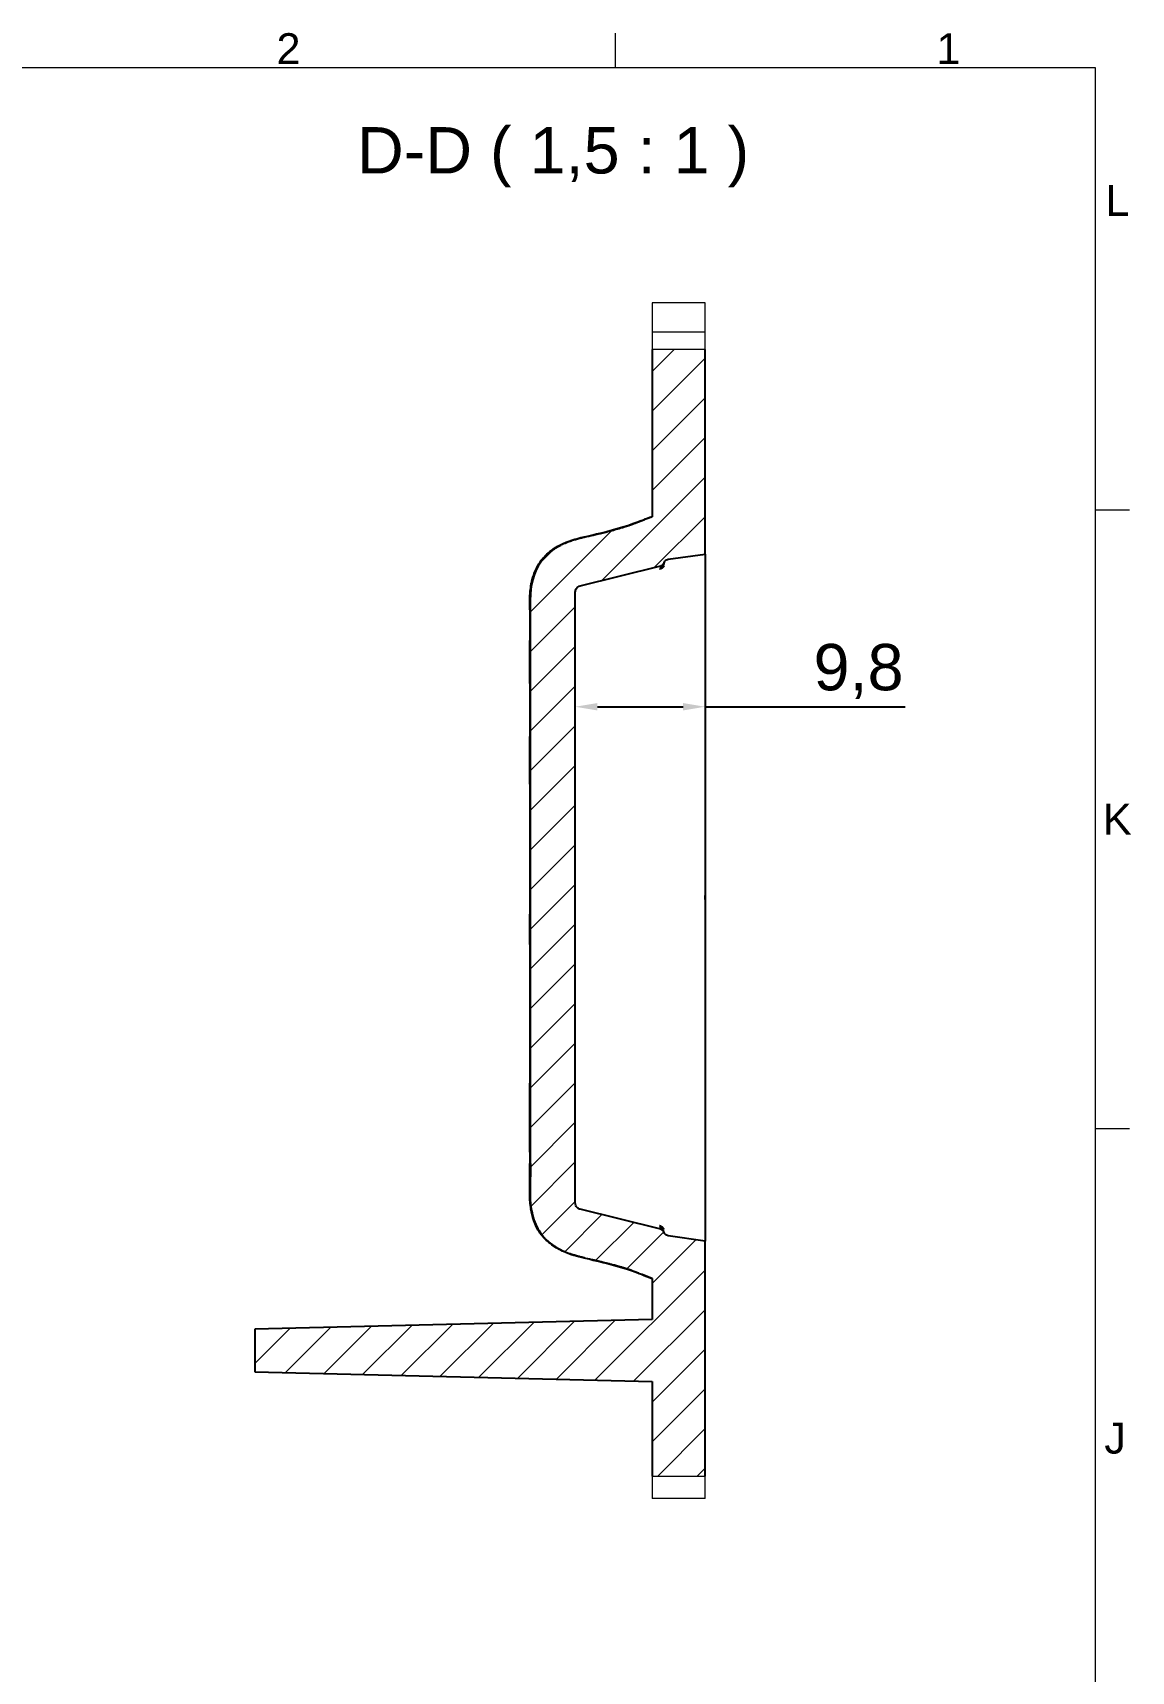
# Model space of a CAD drawing. Header units: millimetres. Extents: x 0 to 1486, y 0 to 1051.
# Drawn here: x 1310.9 to 1466.4, y 799.2 to 1031.2 of the extents above; entities that cross this region are included whole.
import ezdxf

# ---------------------------------------------------------------- set-up
doc = ezdxf.new("R2010")
doc.units = ezdxf.units.MM
doc.header["$LTSCALE"] = 1.25
for name, color, linetype, lineweight, true_color in [('Bemaßungen(DIN)', 7, 'Continuous', 5, 0x262659), ('Bruchlinien(DIN)', 7, 'Continuous', 9, 0x262659), ('Schraffur', 7, 'Continuous', 9, 0x1e1e47), ('Sichtbare Kanten(DIN)', 7, 'Continuous', 25, 0x262659), ('Skizziergeometrie(DIN)', 7, 'Continuous', 9, 0x262659), ('Symbole(DIN)', 7, 'Continuous', 15, 0x262659)]:
    doc.layers.add(name, color=color, linetype=linetype, lineweight=lineweight, true_color=true_color)
doc.styles.add('Aktuell-DIN', font='arial.ttf')
doc.styles.add('Aktuell-DINGroßer Text', font='arial.ttf')
doc.dimstyles.new('STANDARD-DIN', dxfattribs={"dimscale": 1.25, "dimtxt": 5.25, "dimasz": 2.5, "dimexe": 3.175, "dimexo": 0, "dimgap": 0.8, "dimtad": 1, "dimrnd": 1e-08, "dimtxsty": 'Aktuell-DINGroßer Text', "dimcen": 0.09, "dimdle": 10, "dimclrd": 256, "dimclre": 256, "dimclrt": 256, "dimazin": 2, "dimtfac": 0.666667, "dimtmove": 0, "dimatfit": 3, "dimfxl": 1, "dimtolj": 1, "dimlwd": 25, "dimlwe": 25, "dimarcsym": 0})

# ---------------------------------------------------------------- blocks, each defined once
blk = doc.blocks.new('Ränder Standardrahmen')
at = {"layer": 'Skizziergeometrie(DIN)'}
for p, q in [((1114.69, 821), (1114.69, 824.9)), ((1169, 770.92), (1172.9, 770.92)), ((1169, 700.83), (1172.9, 700.83))]:
    blk.add_line(p, q, dxfattribs=at)
at = {"layer": 'Skizziergeometrie(DIN)', "flags": 128}
blk.add_lwpolyline([(20, 20), (20, 821), (1169, 821), (1169, 20), (20, 20)], dxfattribs=at)
at = {"layer": 'Symbole(DIN)', "color": 179, "true_color": 0x262659, "char_height": 3.5, "attachment_point": 7, "style": 'Aktuell-DIN'}
for s, insert in [('2', (1076.32, 821.4)), ('1', (1151.04, 821.4)), ('L', (1170.17, 804.21)), ('K', (1169.89, 734.13)), ('J', (1170.06, 663.98))]:
    blk.add_mtext(s, dxfattribs=dict(at, insert=insert))
blk = doc.blocks.new('*D131')
at = {"layer": 'Bemaßungen(DIN)', "color": 250, "linetype": 'Continuous', "lineweight": 25, "true_color": 0x3f3f3f, "transparency": 16777216}
for p, q in [((1390.81, 935.77), (1402.94, 935.77)), ((1406.06, 935.77), (1434.37, 935.77))]:
    blk.add_line(p, q, dxfattribs=at)
at = {"layer": 'Bemaßungen(DIN)', "color": 250, "linetype": 'Continuous', "true_color": 0x3f3f3f, "transparency": 16777216}
for points in [[(1390.81, 936.29), (1390.81, 935.25), (1387.69, 935.77)], [(1402.94, 936.29), (1402.94, 935.25), (1406.06, 935.77)]]:
    blk.add_solid(points, dxfattribs=at)
at = {"layer": 'Defpoints', "color": 0, "linetype": 'Continuous', "transparency": 16777216}
for p in [(1387.69, 935.77), (1387.69, 929.48), (1406.06, 929.48)]:
    blk.add_point(p, dxfattribs=at)
at = {"layer": 'Bemaßungen(DIN)', "color": 179, "linetype": 'Continuous', "lineweight": 25, "true_color": 0x262659, "transparency": 16777216, "insert": (1421.41, 944.66), "char_height": 6.562, "attachment_point": 1, "style": 'Aktuell-DINGroßer Text'}
blk.add_mtext('\\A1;9,8', dxfattribs=at)

msp = doc.modelspace()

# ---------------------------------------------------------------- hatches: boundary and pattern name
at = {"layer": 'Schraffur'}
h = msp.add_hatch(dxfattribs=at)
h.set_pattern_fill('ANSI31', color=256, scale=31.75, style=0)
h.set_pattern_definition([(45, (0, 0), (-2.80633, 2.80633), [])])
edge = h.paths.add_edge_path()
edge.add_line((1387.6874, 865.5286), (1387.6874, 951.988))
edge.add_spline(control_points=[(1387.6874, 951.988), (1387.6874, 952.0751), (1387.6998, 952.1625), (1387.7479, 952.3306), (1387.7837, 952.4109), (1387.8994, 952.596), (1387.9862, 952.6832), (1388.1845, 952.8264), (1388.2983, 952.8732), (1388.4013, 952.8985)], knot_values=[-0.04975463, -0.04975463, -0.04975463, -0.04975463, -0.04045264, -0.04045264, -0.03108649, -0.03108649, -0.0169662, -0.0169662, 0, 0, 0, 0], degree=3, periodic=0)
edge.add_line((1388.4013, 952.8985), (1399.6308, 955.6567))
edge.add_spline(control_points=[(1399.6308, 955.6567), (1399.7133, 955.6769), (1399.793, 955.7084), (1399.9415, 955.7921), (1400.0097, 955.8438), (1400.1625, 955.9967), (1400.2281, 956.1009), (1400.2712, 956.2033)], knot_values=[-0.04105805, -0.04105805, -0.04105805, -0.04105805, -0.02940185, -0.02940185, -0.01779017, -0.01779017, 0, 0, 0, 0], degree=3, periodic=0)
edge.add_spline(control_points=[(1400.2712, 956.2033), (1400.2969, 956.2643), (1400.3306, 956.3217), (1400.4347, 956.4551), (1400.5101, 956.5173), (1400.676, 956.6129), (1400.7692, 956.6425), (1400.8581, 956.655)], knot_values=[-0.03502854, -0.03502854, -0.03502854, -0.03502854, -0.02698494, -0.02698494, -0.01435568, -0.01435568, 0, 0, 0, 0], degree=3, periodic=0)
edge.add_line((1400.8581, 956.655), (1406.0624, 957.3864))
edge.add_line((1406.0624, 957.3864), (1406.0624, 986.3573))
edge.add_line((1406.0624, 986.3573), (1398.5624, 986.3573))
edge.add_line((1398.5624, 986.3573), (1398.5624, 962.6781))
edge.add_spline(control_points=[(1398.5624, 962.6781), (1397.506, 962.2968), (1396.4305, 961.803), (1392.3973, 960.5464), (1390.1647, 960.0715), (1387.7423, 959.497), (1386.6562, 959.1904), (1384.7856, 958.2094), (1384.0394, 957.6712), (1383.0377, 956.609), (1382.3896, 955.8258), (1381.1325, 952.4898), (1381.333, 951.1814), (1381.3249, 946.6291), (1381.3054, 945.9054), (1381.3219, 938.3842), (1381.3154, 932.8906), (1381.3179, 923.9933), (1381.3167, 920.9043), (1381.3149, 906.0358), (1381.3176, 895.4244), (1381.3184, 883.02), (1381.3132, 882.0102), (1381.3154, 880.1046), (1381.2859, 875.3031), (1381.3272, 871.0484), (1381.3446, 869.7501), (1381.2847, 867.0818), (1381.2462, 865.7986), (1381.6666, 863.5469), (1381.9541, 862.6599), (1382.6767, 861.3574), (1383.2009, 860.5609), (1385.4527, 858.7859), (1386.8096, 858.3164), (1389.5711, 857.5497), (1392.5086, 856.9715), (1396.6483, 855.6391), (1397.6032, 855.1878), (1398.5624, 854.8374)], knot_values=[-79.5245975, -79.5245975, -79.5245975, -79.5245975, -70.21009499, -70.21009499, -59.00784264, -59.00784264, -48.47553095, -48.47553095, -40.59892042, -40.59892042, -35.74477071, -35.74477071, -27.92047287, -27.92047287, -25.43852532, -25.43852532, -18.71381413, -18.71381413, -14.54732665, -14.54732665, -4.16160113, -4.16160113, -2.40676893, -2.40676893, -1.6870123, -1.6870123, -1.37109548, -1.37109548, -1.03739098, -1.03739098, -0.81654153, -0.81654153, -0.67656029, -0.67656029, -0.50123916, -0.50123916, -0.22304925, -0.22304925, -0.05339654, -0.05339654, -0.05339654, -0.05339654], degree=3, periodic=0)
edge.add_line((1398.5624, 854.8374), (1398.5624, 849.008))
edge.add_line((1398.5624, 849.008), (1342.3124, 847.6333))
edge.add_line((1342.3124, 847.6333), (1342.3124, 841.6333))
edge.add_line((1342.3124, 841.6333), (1398.5624, 840.2586))
edge.add_line((1398.5624, 840.2586), (1398.5624, 826.8593))
edge.add_line((1398.5624, 826.8593), (1406.0624, 826.8593))
edge.add_line((1406.0624, 826.8593), (1406.0624, 860.1302))
edge.add_line((1406.0624, 860.1302), (1400.8581, 860.8616))
edge.add_spline(control_points=[(1400.8581, 860.8616), (1400.7762, 860.8731), (1400.6959, 860.8985), (1400.5481, 860.9736), (1400.4808, 861.0236), (1400.3544, 861.1541), (1400.3047, 861.2337), (1400.2712, 861.3133)], knot_values=[-0.04710107, -0.04710107, -0.04710107, -0.04710107, -0.03707219, -0.03707219, -0.02698495, -0.02698495, -0.01488365, -0.01488365, -0.01488365, -0.01488365], degree=3, periodic=0)
edge.add_spline(control_points=[(1400.2712, 861.3133), (1400.2382, 861.3916), (1400.1946, 861.4654), (1400.0886, 861.5989), (1400.0269, 861.6581), (1399.8519, 861.7851), (1399.7388, 861.8334), (1399.6308, 861.86)], knot_values=[-0.04105801, -0.04105801, -0.04105801, -0.04105801, -0.02940182, -0.02940182, -0.01779015, -0.01779015, 0, 0, 0, 0], degree=3, periodic=0)
edge.add_line((1399.6308, 861.86), (1388.4013, 864.6182))
edge.add_spline(control_points=[(1388.4013, 864.6182), (1388.3167, 864.639), (1388.2348, 864.6718), (1388.083, 864.7586), (1388.0136, 864.8126), (1387.8614, 864.969), (1387.7975, 865.0741), (1387.7057, 865.3009), (1387.6874, 865.4226), (1387.6874, 865.5286)], knot_values=[-0.04975464, -0.04975464, -0.04975464, -0.04975464, -0.04045265, -0.04045265, -0.0310865, -0.0310865, -0.0169662, -0.0169662, 0, 0, 0, 0], degree=3, periodic=0)

# ---------------------------------------------------------------- linework, layer by layer
at = {"layer": 'Bruchlinien(DIN)'}
for p, q in [((1398.5624, 992.9516), (1398.5624, 988.8053)), ((1406.0624, 992.9516), (1398.5624, 992.9516)), ((1406.0624, 988.8053), (1406.0624, 992.9516)), ((1398.5624, 988.8053), (1398.5624, 986.3573)), ((1406.0624, 988.8053), (1398.5624, 988.8053)), ((1406.0624, 986.3573), (1406.0624, 988.8053)), ((1406.0624, 986.3573), (1398.5624, 986.3573)), ((1398.5624, 826.8593), (1406.0624, 826.8593)), ((1398.5624, 826.8593), (1398.5624, 823.6926)), ((1406.0624, 823.6926), (1406.0624, 826.8593)), ((1406.0624, 823.6926), (1398.5624, 823.6926))]:
    msp.add_line(p, q, dxfattribs=at)
for points, knots in [([(1390.5371, 960.1661), (1390.7952, 960.2279), (1391.0705, 960.2942), (1391.4386, 960.3836), (1391.5107, 960.4011), (1391.5815, 960.4184)], [-0.3225246571, -0.3225246571, -0.3225246571, -0.3225246571, -0.3070071968, -0.3070071968, -0.3031320975, -0.3031320975, -0.3031320975, -0.3031320975]), ([(1381.6273, 953.8228), (1381.7285, 954.2465), (1381.8632, 954.6643), (1382.103, 955.2118), (1382.1661, 955.3432), (1382.2309, 955.4677)], [-0.2733682521, -0.2733682521, -0.2733682521, -0.2733682521, -0.2326891891, -0.2326891891, -0.2188770535, -0.2188770535, -0.2188770535, -0.2188770535])]:
    msp.add_open_spline(points, degree=3, knots=knots, dxfattribs=at)
for points in [[(1381.2335, 931.5515), (1381.2366, 932.183), (1381.2597, 932.8599), (1381.2865, 933.7163)], [(1381.2925, 923.6578), (1381.2694, 924.0671), (1381.2467, 924.432), (1381.2443, 924.7911)], [(1381.2421, 906.3858), (1381.2441, 906.7324), (1381.2619, 907.1164), (1381.2866, 907.5952)], [(1381.2882, 900.9643), (1381.264, 901.4158), (1381.2443, 901.7761), (1381.2415, 902.1057)], [(1381.2422, 882.4999), (1381.2429, 883.1562), (1381.2639, 883.8167), (1381.2881, 884.5675)], [(1381.2466, 868.038), (1381.2456, 868.3775), (1381.2491, 868.7171), (1381.2554, 869.0565)], [(1398.5624, 854.8184), (1398.2602, 854.9247), (1397.982, 855.0358), (1397.7026, 855.1521)]]:
    msp.add_open_spline(points, degree=3, dxfattribs=at)
at = {"layer": 'Sichtbare Kanten(DIN)'}
for p, q in [((1398.5624, 986.3573), (1398.5624, 962.6781)), ((1406.0624, 957.3864), (1406.0624, 986.3573)), ((1400.8581, 956.655), (1406.0624, 957.3864)), ((1406.0624, 957.3864), (1406.0624, 956.4581)), ((1406.0624, 956.4581), (1406.0624, 909.0396)), ((1388.4013, 952.8985), (1399.6308, 955.6567)), ((1387.6874, 865.5286), (1387.6874, 951.988)), ((1406.0624, 908.7583), (1406.0624, 909.0396)), ((1406.0624, 909.0396), (1406.0718, 909.0396)), ((1406.0624, 908.4771), (1406.0624, 908.7583)), ((1406.0624, 908.7583), (1406.0718, 908.7583)), ((1406.0624, 908.4771), (1406.0624, 861.0586)), ((1406.0624, 908.4771), (1406.0718, 908.4771)), ((1406.0718, 909.0396), (1406.0718, 908.7583)), ((1406.0718, 908.7583), (1406.0718, 908.4771)), ((1399.6308, 861.86), (1388.4013, 864.6182)), ((1406.0624, 860.1302), (1400.8581, 860.8616)), ((1406.0624, 861.0586), (1406.0624, 860.1302)), ((1406.0624, 826.8593), (1406.0624, 860.1302)), ((1398.5624, 854.8374), (1398.5624, 849.008)), ((1398.5624, 849.008), (1342.3124, 847.6333)), ((1342.3124, 847.6333), (1342.3124, 841.6333)), ((1342.3124, 841.6333), (1398.5624, 840.2586)), ((1398.5624, 840.2586), (1398.5624, 826.8593))]:
    msp.add_line(p, q, dxfattribs=at)
for points, knots in [([(1398.5624, 962.6781), (1397.506, 962.2968), (1396.4305, 961.803), (1392.3973, 960.5464), (1390.1647, 960.0715), (1387.7423, 959.497), (1386.6562, 959.1904), (1384.7856, 958.2094), (1384.0394, 957.6712), (1383.0377, 956.609), (1382.3896, 955.8258), (1381.1325, 952.4898), (1381.333, 951.1814), (1381.3249, 946.6291), (1381.3054, 945.9054), (1381.3219, 938.3842), (1381.3154, 932.8906), (1381.3179, 923.9933), (1381.3167, 920.9043), (1381.3149, 906.0358), (1381.3176, 895.4244), (1381.3184, 883.02), (1381.3132, 882.0102), (1381.3154, 880.1046), (1381.2859, 875.3031), (1381.3272, 871.0484), (1381.3446, 869.7501), (1381.2847, 867.0818), (1381.2462, 865.7986), (1381.6666, 863.5469), (1381.9541, 862.6599), (1382.6767, 861.3574), (1383.2009, 860.5609), (1385.4527, 858.7859), (1386.8096, 858.3164), (1389.5711, 857.5497), (1392.5086, 856.9715), (1396.6483, 855.6391), (1397.6032, 855.1878), (1398.5624, 854.8374)], [-79.5245975, -79.5245975, -79.5245975, -79.5245975, -70.21009499, -70.21009499, -59.00784264, -59.00784264, -48.47553095, -48.47553095, -40.59892042, -40.59892042, -35.74477071, -35.74477071, -27.92047287, -27.92047287, -25.43852532, -25.43852532, -18.71381413, -18.71381413, -14.54732665, -14.54732665, -4.16160113, -4.16160113, -2.40676893, -2.40676893, -1.6870123, -1.6870123, -1.37109548, -1.37109548, -1.03739098, -1.03739098, -0.81654153, -0.81654153, -0.67656029, -0.67656029, -0.50123916, -0.50123916, -0.22304925, -0.22304925, -0.05339654, -0.05339654, -0.05339654, -0.05339654]), ([(1389.033, 857.7228), (1389.033, 857.7228), (1389.0256, 857.7246), (1388.9938, 857.7322), (1388.9641, 857.7393), (1388.8813, 857.7592), (1388.8235, 857.7732), (1388.671, 857.8103), (1388.569, 857.8355), (1388.3222, 857.8977), (1388.1708, 857.9369), (1387.8196, 858.032), (1387.6147, 858.0904), (1387.1064, 858.247), (1386.801, 858.3515), (1386.1969, 858.5883), (1385.8896, 858.7261), (1385.3358, 859.0091), (1385.0843, 859.1556), (1384.7857, 859.345), (1384.7057, 859.3979), (1384.5337, 859.5146), (1384.4545, 859.5714), (1384.3299, 859.662), (1384.2852, 859.6956), (1384.2088, 859.7534), (1384.1782, 859.7769), (1384.1103, 859.8297), (1384.0771, 859.8556), (1384.0006, 859.9174), (1383.9776, 859.936), (1383.9283, 859.9767), (1383.9029, 859.9979), (1383.8312, 860.0587), (1383.7806, 860.1026), (1383.6744, 860.1977), (1383.6178, 860.2499), (1383.4784, 860.3831), (1383.3949, 860.4669), (1383.1749, 860.7005), (1383.042, 860.8557), (1382.7093, 861.2861), (1382.5192, 861.5809), (1382.1369, 862.2809), (1381.9581, 862.6977), (1381.5886, 863.7735), (1381.4395, 864.4505), (1381.2353, 866.1016), (1381.245, 867.1006), (1381.2994, 869.1234), (1381.3131, 870.1622), (1381.2892, 872.4324), (1381.2753, 873.6557), (1381.2927, 876.2875), (1381.3017, 877.6878), (1381.2912, 880.9483), (1381.2972, 882.7967), (1381.3043, 890.1515), (1381.2997, 895.7306), (1381.2987, 909.4087), (1381.2999, 917.5437), (1381.2968, 931.8393), (1381.2762, 938.045), (1381.2764, 945.8062), (1381.3159, 947.3516), (1381.2702, 949.8633), (1381.2249, 950.8628), (1381.345, 952.5494), (1381.4583, 953.2474), (1381.9315, 954.8587), (1382.3698, 955.7814), (1383.215, 956.8724), (1383.4866, 957.1626), (1383.9344, 957.5632), (1384.0981, 957.6962), (1384.3838, 957.9102), (1384.508, 957.9971), (1384.6941, 958.1209), (1384.7624, 958.1647), (1384.9146, 958.2598), (1384.9912, 958.3056), (1385.111, 958.3758), (1385.1565, 958.4017), (1385.2565, 958.4583), (1385.2989, 958.4818), (1385.4086, 958.5419), (1385.4741, 958.5786), (1385.7035, 958.6963), (1385.8056, 958.7475), (1386.0189, 958.8485), (1386.1266, 958.8976), (1386.3657, 959.001), (1386.4988, 959.0554), (1386.8408, 959.1876), (1387.0542, 959.2628), (1387.7602, 959.4923), (1388.2688, 959.6262), (1389.0204, 959.8074), (1389.2762, 959.866), (1389.5867, 959.9364), (1389.6352, 959.9474), (1389.7184, 959.9662), (1389.7529, 959.974), (1389.8202, 959.9892), (1389.8534, 959.9967), (1389.9275, 960.0135), (1389.9681, 960.0227), (1390.0378, 960.0385), (1390.0693, 960.0457), (1390.1962, 960.0746), (1390.2887, 960.0958), (1390.6528, 960.1798), (1390.9134, 960.2411), (1391.5717, 960.3995), (1391.9705, 960.4982), (1392.5755, 960.6558), (1392.7221, 960.6945), (1393.0129, 960.7725), (1393.1584, 960.8121), (1393.4314, 960.8877), (1393.562, 960.9245), (1393.8372, 961.0032), (1393.9805, 961.0451), (1394.3011, 961.1404), (1394.4694, 961.1921), (1394.7917, 961.293), (1394.9345, 961.3393), (1395.2058, 961.4287), (1395.3108, 961.4644), (1395.6457, 961.5808), (1395.8855, 961.6673), (1396.7884, 962.0096), (1397.4689, 962.2993), (1398.2954, 962.6054), (1398.4342, 962.6547), (1398.5624, 962.6991)], [1.34021289, 1.34021289, 1.34021289, 1.34021289, 1.349813, 1.349813, 1.36264498, 1.36264498, 1.37866151, 1.37866151, 1.40034329, 1.40034329, 1.42759199, 1.42759199, 1.46198849, 1.46198849, 1.51335961, 1.51335961, 1.56581641, 1.56581641, 1.61788998, 1.61788998, 1.63911944, 1.63911944, 1.67136631, 1.67136631, 1.70608815, 1.70608815, 1.74143914, 1.74143914, 1.76804749, 1.76804749, 1.77729658, 1.77729658, 1.78506417, 1.78506417, 1.79733185, 1.79733185, 1.80999898, 1.80999898, 1.82883562, 1.82883562, 1.86134846, 1.86134846, 1.91665075, 1.91665075, 1.98913352, 1.98913352, 2.10117388, 2.10117388, 2.25820938, 2.25820938, 2.42595482, 2.42595482, 2.62148965, 2.62148965, 2.84755871, 2.84755871, 3.14359681, 3.14359681, 4.03318983, 4.03318983, 5.3324677, 5.3324677, 6.32841943, 6.32841943, 6.57426302, 6.57426302, 6.73277927, 6.73277927, 6.84523747, 6.84523747, 7.00330308, 7.00330308, 7.06605761, 7.06605761, 7.09994906, 7.09994906, 7.12573102, 7.12573102, 7.14177491, 7.14177491, 7.1654408, 7.1654408, 7.18899302, 7.18899302, 7.2280733, 7.2280733, 7.28102978, 7.28102978, 7.30677303, 7.30677303, 7.32782576, 7.32782576, 7.35104603, 7.35104603, 7.38710176, 7.38710176, 7.46984041, 7.46984041, 7.51505751, 7.51505751, 7.52329056, 7.52329056, 7.5289528, 7.5289528, 7.53434047, 7.53434047, 7.54141537, 7.54141537, 7.54790044, 7.54790044, 7.56734005, 7.56734005, 7.62565851, 7.62565851, 7.71336922, 7.71336922, 7.73849583, 7.73849583, 7.76201387, 7.76201387, 7.78466915, 7.78466915, 7.81282874, 7.81282874, 7.85308024, 7.85308024, 7.90315995, 7.90315995, 7.96977734, 7.96977734, 8.07021314, 8.07021314, 8.3013891, 8.3013891, 8.35334014, 8.35334014, 8.35334014, 8.35334014]), ([(1395.0465, 961.3762), (1395.0521, 961.3781), (1395.0577, 961.3799), (1395.1999, 961.4269), (1395.3009, 961.4613), (1395.5413, 961.5441), (1395.7367, 961.6133), (1396.4829, 961.8909), (1396.9864, 962.107), (1398.0241, 962.5079), (1398.1983, 962.5716), (1398.416, 962.649), (1398.4747, 962.6692), (1398.5405, 962.6919), (1398.5515, 962.6957), (1398.5624, 962.6994)], [9.381079642, 9.381079642, 9.381079642, 9.381079642, 9.383281521, 9.383281521, 9.438225794, 9.438225794, 9.540683552, 9.540683552, 9.753772442, 9.753772442, 9.802519506, 9.802519506, 9.84773047, 9.84773047, 9.856970501, 9.856970501, 9.856970501, 9.856970501]), ([(1388.9642, 959.7983), (1389.2919, 959.8807), (1389.6212, 959.958), (1390.2109, 960.0928), (1390.4759, 960.1521), (1390.8788, 960.2431), (1391.0303, 960.2776), (1391.2447, 960.3271), (1391.3193, 960.3445), (1391.461, 960.3778), (1391.5216, 960.3922), (1391.6729, 960.4285), (1391.7638, 960.4506), (1391.954, 960.4972), (1392.0551, 960.5222), (1392.159, 960.548)], [8.410106879, 8.410106879, 8.410106879, 8.410106879, 8.464359148, 8.464359148, 8.508493036, 8.508493036, 8.537017618, 8.537017618, 8.554220251, 8.554220251, 8.572130633, 8.572130633, 8.590409918, 8.590409918, 8.608516323, 8.608516323, 8.608516323, 8.608516323]), ([(1390.1228, 960.0707), (1390.4019, 960.1337), (1390.6811, 960.196), (1391.1137, 960.2947), (1391.2718, 960.3312), (1391.5039, 960.3855), (1391.5875, 960.4052), (1391.6658, 960.4239)], [0, 0, 0, 0, 0.0466497485, 0.0466497485, 0.0749472047, 0.0749472047, 0.0923646172, 0.0923646172, 0.0923646172, 0.0923646172]), ([(1382.2309, 955.4677), (1382.5991, 956.1749), (1383.1003, 956.8269), (1384.2216, 957.8664), (1384.8327, 958.2898), (1386.2551, 959.0328), (1387.096, 959.311), (1387.9849, 959.5477), (1388.03, 959.5596), (1388.0752, 959.5713)], [0, 0, 0, 0, 0.127747869, 0.127747869, 0.24463881, 0.24463881, 0.38450689, 0.38450689, 0.391980901, 0.391980901, 0.391980901, 0.391980901]), ([(1387.5897, 959.4328), (1387.7645, 959.4854), (1387.9398, 959.535), (1388.3213, 959.6376), (1388.5296, 959.6901), (1388.7254, 959.7378)], [7.8762478746, 7.8762478746, 7.8762478746, 7.8762478746, 7.9053905455, 7.9053905455, 7.9402737904, 7.9402737904, 7.9402737904, 7.9402737904]), ([(1388.6355, 959.7144), (1388.7584, 959.7465), (1388.8819, 959.7779), (1389.3771, 959.9008), (1389.7516, 959.9868), (1390.1228, 960.0707)], [0.8036003582, 0.8036003582, 0.8036003582, 0.8036003582, 0.8242458222, 0.8242458222, 0.8862927698, 0.8862927698, 0.8862927698, 0.8862927698]), ([(1400.2276, 956.0623), (1400.2215, 956.0326), (1400.2132, 956.0034), (1400.2028, 955.9748), (1400.1898, 955.939), (1400.1735, 955.9043), (1400.1541, 955.871), (1400.1424, 955.851), (1400.1295, 955.8315), (1400.1156, 955.8126), (1400.0878, 955.7748), (1400.0556, 955.7394), (1400.0196, 955.7069), (1399.9837, 955.6744), (1399.9438, 955.6448), (1399.9008, 955.6186), (1399.8793, 955.6055), (1399.857, 955.5933), (1399.834, 955.5819), (1399.7957, 955.563), (1399.7554, 955.5466), (1399.7136, 955.5329), (1399.6801, 955.5219), (1399.6457, 955.5126), (1399.6106, 955.5051)], [-1.07691042, -1.07691042, -1.07691042, -1.07691042, -0.95725371, -0.95725371, -0.95725371, -0.80769998, -0.80769998, -0.80769998, -0.71794028, -0.71794028, -0.71794028, -0.53845523, -0.53845523, -0.53845523, -0.35897014, -0.35897014, -0.35897014, -0.26921044, -0.26921044, -0.26921044, -0.11965671, -0.11965671, -0.11965671, 0, 0, 0, 0]), ([(1400.2276, 955.7266), (1400.2215, 955.7048), (1400.2132, 955.6829), (1400.2028, 955.6611), (1400.1898, 955.634), (1400.1735, 955.6071), (1400.1541, 955.5807), (1400.1424, 955.5649), (1400.1295, 955.5493), (1400.1156, 955.5339), (1400.0878, 955.5032), (1400.0556, 955.4735), (1400.0196, 955.4453), (1399.9837, 955.4171), (1399.9438, 955.3904), (1399.9008, 955.3657), (1399.8793, 955.3533), (1399.857, 955.3415), (1399.834, 955.3301), (1399.7957, 955.3112), (1399.7554, 955.2938), (1399.7136, 955.278), (1399.6801, 955.2654), (1399.6457, 955.2539), (1399.6106, 955.2435)], [-1.07691042, -1.07691042, -1.07691042, -1.07691042, -0.95725371, -0.95725371, -0.95725371, -0.80769998, -0.80769998, -0.80769998, -0.71794028, -0.71794028, -0.71794028, -0.53845523, -0.53845523, -0.53845523, -0.35897014, -0.35897014, -0.35897014, -0.26921044, -0.26921044, -0.26921044, -0.11965671, -0.11965671, -0.11965671, 0, 0, 0, 0]), ([(1399.6308, 955.6567), (1399.7133, 955.6769), (1399.793, 955.7084), (1399.9415, 955.7921), (1400.0097, 955.8438), (1400.1625, 955.9967), (1400.2281, 956.1009), (1400.2712, 956.2033)], [-0.0410580539, -0.0410580539, -0.0410580539, -0.0410580539, -0.029401851, -0.029401851, -0.017790166, -0.017790166, 0, 0, 0, 0]), ([(1400.2681, 956.1959), (1400.2678, 956.1954), (1400.2676, 956.1948), (1400.2673, 956.1942), (1400.2649, 956.1881), (1400.2613, 956.179), (1400.257, 956.167), (1400.2527, 956.155), (1400.2476, 956.14), (1400.2425, 956.1224), (1400.2399, 956.1136), (1400.2373, 956.1041), (1400.2348, 956.0941), (1400.2336, 956.0891), (1400.2323, 956.084), (1400.2311, 956.0787), (1400.2299, 956.0733), (1400.2287, 956.0678), (1400.2276, 956.0623)], [0.119113029, 0.119113029, 0.119113029, 0.119113029, 0.132773773, 0.132773773, 0.132773773, 0.265178157, 0.265178157, 0.265178157, 0.3981672, 0.3981672, 0.3981672, 0.464557726, 0.464557726, 0.464557726, 0.497740401, 0.497740401, 0.497740401, 0.530899951, 0.530899951, 0.530899951, 0.530899951]), ([(1400.2712, 956.2033), (1400.2969, 956.2643), (1400.3306, 956.3217), (1400.4347, 956.4551), (1400.5101, 956.5173), (1400.676, 956.6129), (1400.7692, 956.6425), (1400.8581, 956.655)], [-0.0350285445, -0.0350285445, -0.0350285445, -0.0350285445, -0.0269849441, -0.0269849441, -0.0143556837, -0.0143556837, 0, 0, 0, 0]), ([(1381.4094, 952.8407), (1381.485, 953.3138), (1381.5992, 953.7796), (1381.8175, 954.4283), (1381.8919, 954.6249), (1381.9735, 954.8187)], [7.247605743, 7.247605743, 7.247605743, 7.247605743, 7.324263059, 7.324263059, 7.35815103, 7.35815103, 7.35815103, 7.35815103]), ([(1387.6874, 951.988), (1387.6874, 952.0751), (1387.6998, 952.1625), (1387.7479, 952.3306), (1387.7837, 952.4109), (1387.8994, 952.596), (1387.9862, 952.6832), (1388.1845, 952.8264), (1388.2983, 952.8732), (1388.4013, 952.8985)], [-0.0497546277, -0.0497546277, -0.0497546277, -0.0497546277, -0.0404526376, -0.0404526376, -0.0310864888, -0.0310864888, -0.0169662017, -0.0169662017, 0, 0, 0, 0]), ([(1381.2898, 937.1173), (1381.2897, 937.5345), (1381.2901, 937.9518), (1381.2915, 938.8724), (1381.2925, 939.3757), (1381.2939, 941.3875), (1381.2795, 942.8922), (1381.2774, 945.7949), (1381.303, 947.1891), (1381.2921, 948.605), (1381.2919, 948.6305), (1381.2917, 948.656)], [6.408174739, 6.408174739, 6.408174739, 6.408174739, 6.474944913, 6.474944913, 6.555505561, 6.555505561, 6.797189094, 6.797189094, 7.019960502, 7.019960502, 7.024041314, 7.024041314, 7.024041314, 7.024041314]), ([(1381.2874, 883.8139), (1381.2925, 887.5824), (1381.2868, 891.3528), (1381.2858, 897.0287), (1381.2864, 898.9338), (1381.2861, 901.7851), (1381.286, 902.7313), (1381.286, 904.1464), (1381.286, 904.6152), (1381.286, 906.4904), (1381.2859, 907.8969), (1381.2856, 913.5232), (1381.2856, 917.7432), (1381.285, 923.5556), (1381.2855, 925.1483), (1381.2852, 927.5322), (1381.2848, 928.3235), (1381.2844, 929.5083), (1381.2844, 929.9019), (1381.2845, 931.4759), (1381.2858, 932.6565), (1381.2851, 936.4223), (1381.2916, 939.0076), (1381.2873, 941.5929)], [10.21169104, 10.21169104, 10.21169104, 10.21169104, 10.81523626, 10.81523626, 11.12012891, 11.12012891, 11.27154338, 11.27154338, 11.34656106, 11.34656106, 11.57161486, 11.57161486, 12.24678855, 12.24678855, 12.50161888, 12.50161888, 12.62823386, 12.62823386, 12.69120072, 12.69120072, 12.8801013, 12.8801013, 13.29377265, 13.29377265, 13.29377265, 13.29377265]), ([(1381.307, 865.5961), (1381.221, 866.5479), (1381.2325, 867.511), (1381.2999, 869.9595), (1381.2976, 871.4491), (1381.253, 875.0479), (1381.295, 877.1496), (1381.2879, 879.9275), (1381.2848, 880.6054), (1381.281, 883.318), (1381.2917, 885.3502), (1381.2884, 893.4759), (1381.2963, 899.5757), (1381.2974, 905.8766), (1381.2975, 906.077), (1381.2976, 906.879), (1381.2976, 907.4805), (1381.2977, 909.8869), (1381.2979, 911.6923), (1381.2976, 918.9156), (1381.2964, 924.333), (1381.2936, 931.4801), (1381.2956, 933.2159), (1381.2926, 934.9509)], [2.59100865, 2.59100865, 2.59100865, 2.59100865, 2.74400587, 2.74400587, 2.98330287, 2.98330287, 3.31987026, 3.31987026, 3.42838818, 3.42838818, 3.75399986, 3.75399986, 4.73062641, 4.73062641, 4.76271904, 4.76271904, 4.85899771, 4.85899771, 5.14784547, 5.14784547, 6.01472942, 6.01472942, 6.29256456, 6.29256456, 6.29256456, 6.29256456]), ([(1388.4013, 864.6182), (1388.3167, 864.639), (1388.2348, 864.6718), (1388.083, 864.7586), (1388.0136, 864.8126), (1387.8614, 864.969), (1387.7975, 865.0741), (1387.7057, 865.3009), (1387.6874, 865.4226), (1387.6874, 865.5286)], [-0.0497546416, -0.0497546416, -0.0497546416, -0.0497546416, -0.0404526482, -0.0404526482, -0.031086496, -0.031086496, -0.0169662041, -0.0169662041, 0, 0, 0, 0]), ([(1387.7913, 858.0359), (1387.7111, 858.058), (1387.6287, 858.0814), (1387.3689, 858.1573), (1387.1896, 858.2131), (1386.6329, 858.3999), (1386.2579, 858.5461), (1385.2769, 858.9998), (1384.6964, 859.3447), (1383.6167, 860.177), (1383.1106, 860.6782), (1382.3232, 861.7925), (1382.032, 862.4073), (1381.6392, 863.571), (1381.511, 864.1227), (1381.4213, 864.6789)], [2.014706133, 2.014706133, 2.014706133, 2.014706133, 2.028602818, 2.028602818, 2.058503864, 2.058503864, 2.122558679, 2.122558679, 2.233159303, 2.233159303, 2.345137475, 2.345137475, 2.451657886, 2.451657886, 2.54168337, 2.54168337, 2.54168337, 2.54168337]), ([(1400.2276, 861.79), (1400.2215, 861.8119), (1400.2132, 861.8338), (1400.2028, 861.8555), (1400.1898, 861.8826), (1400.1735, 861.9096), (1400.1541, 861.9359), (1400.1424, 861.9518), (1400.1295, 861.9674), (1400.1156, 861.9827), (1400.0878, 862.0135), (1400.0556, 862.0432), (1400.0196, 862.0714), (1399.9837, 862.0995), (1399.9438, 862.1262), (1399.9008, 862.1509), (1399.8793, 862.1633), (1399.857, 862.1752), (1399.834, 862.1865), (1399.7957, 862.2054), (1399.7554, 862.2228), (1399.7136, 862.2386), (1399.6801, 862.2512), (1399.6457, 862.2627), (1399.6106, 862.2731)], [-1.07691042, -1.07691042, -1.07691042, -1.07691042, -0.95725371, -0.95725371, -0.95725371, -0.80769998, -0.80769998, -0.80769998, -0.71794028, -0.71794028, -0.71794028, -0.53845523, -0.53845523, -0.53845523, -0.35897014, -0.35897014, -0.35897014, -0.26921044, -0.26921044, -0.26921044, -0.11965671, -0.11965671, -0.11965671, 0, 0, 0, 0]), ([(1400.2276, 861.4543), (1400.2215, 861.484), (1400.2132, 861.5133), (1400.2028, 861.5419), (1400.1898, 861.5776), (1400.1735, 861.6124), (1400.1541, 861.6457), (1400.1424, 861.6657), (1400.1295, 861.6851), (1400.1156, 861.704), (1400.0878, 861.7418), (1400.0556, 861.7772), (1400.0196, 861.8097), (1399.9837, 861.8422), (1399.9438, 861.8718), (1399.9008, 861.898), (1399.8793, 861.9111), (1399.857, 861.9233), (1399.834, 861.9347), (1399.7957, 861.9536), (1399.7554, 861.97), (1399.7136, 861.9837), (1399.6801, 861.9947), (1399.6457, 862.004), (1399.6106, 862.0115)], [-1.07691042, -1.07691042, -1.07691042, -1.07691042, -0.95725371, -0.95725371, -0.95725371, -0.80769998, -0.80769998, -0.80769998, -0.71794028, -0.71794028, -0.71794028, -0.53845523, -0.53845523, -0.53845523, -0.35897014, -0.35897014, -0.35897014, -0.26921044, -0.26921044, -0.26921044, -0.11965671, -0.11965671, -0.11965671, 0, 0, 0, 0]), ([(1400.2712, 861.3133), (1400.2382, 861.3916), (1400.1946, 861.4654), (1400.0886, 861.5989), (1400.0269, 861.6581), (1399.8519, 861.7851), (1399.7388, 861.8334), (1399.6308, 861.86)], [-0.041058009, -0.041058009, -0.041058009, -0.041058009, -0.0294018224, -0.0294018224, -0.0177901535, -0.0177901535, 0, 0, 0, 0]), ([(1400.2681, 861.3207), (1400.2678, 861.3212), (1400.2676, 861.3218), (1400.2673, 861.3225), (1400.2649, 861.3285), (1400.2613, 861.3376), (1400.257, 861.3496), (1400.2527, 861.3617), (1400.2476, 861.3767), (1400.2425, 861.3943), (1400.2399, 861.403), (1400.2373, 861.4125), (1400.2348, 861.4225), (1400.2336, 861.4275), (1400.2323, 861.4326), (1400.2311, 861.438), (1400.2299, 861.4433), (1400.2287, 861.4488), (1400.2276, 861.4543)], [0.119113029, 0.119113029, 0.119113029, 0.119113029, 0.132773773, 0.132773773, 0.132773773, 0.265178157, 0.265178157, 0.265178157, 0.3981672, 0.3981672, 0.3981672, 0.464557726, 0.464557726, 0.464557726, 0.497740401, 0.497740401, 0.497740401, 0.530899951, 0.530899951, 0.530899951, 0.530899951]), ([(1400.8581, 860.8616), (1400.7762, 860.8731), (1400.6959, 860.8985), (1400.5481, 860.9736), (1400.4808, 861.0236), (1400.3544, 861.1541), (1400.3047, 861.2337), (1400.2712, 861.3133)], [-0.0471010744, -0.0471010744, -0.0471010744, -0.0471010744, -0.0370721904, -0.0370721904, -0.0269849462, -0.0269849462, -0.0148836538, -0.0148836538, -0.0148836538, -0.0148836538]), ([(1390.5492, 857.3655), (1390.4824, 857.3804), (1390.4151, 857.3954), (1390.1301, 857.4584), (1389.9111, 857.5063), (1389.0358, 857.7013), (1388.3797, 857.8571), (1387.6602, 858.0756), (1387.5846, 858.0992), (1387.5091, 858.1233)], [0.691103888, 0.691103888, 0.691103888, 0.691103888, 0.702159206, 0.702159206, 0.738040745, 0.738040745, 0.845709303, 0.845709303, 0.858363853, 0.858363853, 0.858363853, 0.858363853]), ([(1393.122, 856.714), (1392.7721, 856.803), (1392.4155, 856.8907), (1391.3292, 857.1575), (1390.5904, 857.3371), (1389.8701, 857.5156)], [8.35739282, 8.35739282, 8.35739282, 8.35739282, 8.416786915, 8.416786915, 8.536919259, 8.536919259, 8.536919259, 8.536919259]), ([(1391.1465, 857.2207), (1390.8227, 857.3002), (1390.5215, 857.3725), (1390.1509, 857.4603), (1390.0604, 857.4816), (1390.0154, 857.4921), (1390.0101, 857.4934), (1390.0101, 857.4934)], [0, 0, 0, 0, 0.092719266, 0.092719266, 0.126512312, 0.126512312, 0.136884635, 0.136884635, 0.136884635, 0.136884635]), ([(1394.7162, 856.2568), (1394.6519, 856.2769), (1394.5866, 856.2971), (1394.115, 856.4408), (1393.6397, 856.5754), (1393.1271, 856.7128), (1393.0327, 856.7378), (1392.8524, 856.785), (1392.7725, 856.8058), (1392.5635, 856.8598), (1392.4298, 856.894), (1392.1532, 856.9641), (1392.0091, 857.0003), (1391.7488, 857.0652), (1391.6291, 857.0949), (1391.3076, 857.1744), (1391.1082, 857.2233), (1390.6924, 857.3248), (1390.4753, 857.3776), (1390.2634, 857.4289)], [0.92361069, 0.92361069, 0.92361069, 0.92361069, 0.946404085, 0.946404085, 1.080275764, 1.080275764, 1.109384748, 1.109384748, 1.128119667, 1.128119667, 1.15294034, 1.15294034, 1.176042525, 1.176042525, 1.195927614, 1.195927614, 1.230615086, 1.230615086, 1.269722168, 1.269722168, 1.269722168, 1.269722168]), ([(1398.5624, 854.8279), (1398.527, 854.8407), (1398.5015, 854.8499), (1398.4693, 854.8616), (1398.4537, 854.8673), (1398.3914, 854.8899), (1398.3463, 854.9062), (1398.2282, 854.9491), (1398.1547, 854.9756), (1397.9298, 855.0593), (1397.7824, 855.115), (1397.4567, 855.2423), (1397.29, 855.3089), (1396.899, 855.4656), (1396.6824, 855.5525), (1395.996, 855.8209), (1395.6159, 855.958), (1395.0386, 856.1543), (1394.849, 856.2155), (1394.563, 856.3046), (1394.4543, 856.338), (1394.1804, 856.4197), (1394.01, 856.4695), (1393.8016, 856.5284)], [0, 0, 0, 0, 0.011042512, 0.011042512, 0.021786934, 0.021786934, 0.054020143, 0.054020143, 0.102472938, 0.102472938, 0.143722649, 0.143722649, 0.181644341, 0.181644341, 0.244601689, 0.244601689, 0.392038452, 0.392038452, 0.490716535, 0.490716535, 0.539595948, 0.539595948, 0.590254962, 0.590254962, 0.590254962, 0.590254962])]:
    msp.add_open_spline(points, degree=3, knots=knots, dxfattribs=at)
for points in [[(1381.2421, 924.7911), (1381.2422, 927.0445), (1381.2397, 929.298), (1381.2409, 931.5514)], [(1381.2441, 902.1057), (1381.244, 903.5324), (1381.2442, 904.9591), (1381.2441, 906.3858)], [(1381.2565, 869.0565), (1381.3329, 873.5371), (1381.2377, 878.019), (1381.2434, 882.4999)], [(1381.2906, 878.7293), (1381.2888, 879.3958), (1381.286, 880.0626), (1381.285, 880.7298)], [(1398.5624, 854.8275), (1398.4746, 854.8584), (1398.3869, 854.8904), (1398.3012, 854.9226)]]:
    msp.add_open_spline(points, degree=3, dxfattribs=at)

# ---------------------------------------------------------------- block references
at = {"xscale": 1.25, "yscale": 1.25, "zscale": 1.25}
msp.add_blockref('Ränder Standardrahmen', (0, 0), dxfattribs=at)

# ---------------------------------------------------------------- texts
at = {"layer": 'Symbole(DIN)', "color": 179, "true_color": 0x262659, "insert": (1356.7831, 1009.2921), "char_height": 6.5625, "attachment_point": 7, "style": 'Aktuell-DINGroßer Text'}
msp.add_mtext('D-D ( 1,5 : 1 )', dxfattribs=at)

# ---------------------------------------------------------------- dimensions: what is measured, and where the dimension line sits
at = {"layer": 'Bemaßungen(DIN)', "color": 250, "linetype": 'Continuous', "lineweight": 25, "true_color": 0x3f3f3f}
dim = msp.add_linear_dim(base=(1387.6874, 935.7731), p1=(1406.0624, 929.4825), p2=(1387.6874, 929.4825), angle=180, dimstyle='STANDARD-DIN', override={"dimgap": 0.8, "dimdec": 2, "dimlfac": 0.533333, "dimse1": 1, "dimse2": 1, "dimtol": 0, "dimlim": 0, "dimtp": 0, "dimtm": 0, "dimtdec": 2, "dimtofl": 0, "dimatfit": 2}, dxfattribs=at)
dim.commit()
dim.dimension.update_dxf_attribs({"geometry": '*D131', "text_midpoint": (1427.3898, 935.7731), "dimtype": 160})

doc.saveas('drawing.dxf')
